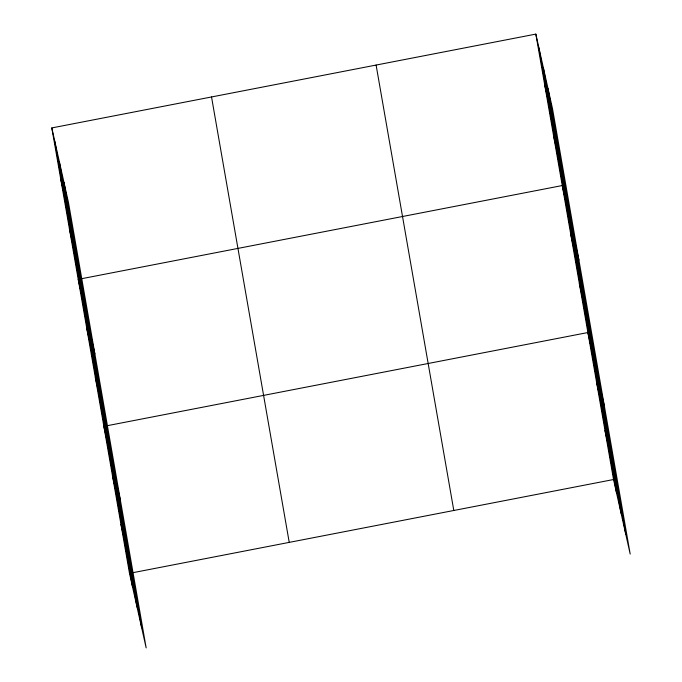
<?xml version="1.0" encoding="UTF-8"?>
<svg xmlns="http://www.w3.org/2000/svg" width="682" height="682" viewBox="0 0 682 682"><rect width="100%" height="100%" fill="white"/><g stroke="black" fill="none" stroke-linecap="round" stroke-linejoin="round"><path stroke-width="1.02" d="M51.806 127.926L68.464 202.477L146.161 647.9L129.495 573.34L51.806 127.926L535.839 34.1L552.505 108.66L630.194 554.074L613.536 479.523L535.839 34.1M81.354 278.759L562.249 185.547L578.916 260.098M106.989 425.747L587.893 332.535L604.559 407.086M132.632 572.735L613.536 479.523M544.645 84.585L547.697 98.268M553.443 135.062L556.503 148.753M570.8 234.54L573.86 248.231M579.342 283.533L582.402 297.224M596.435 381.528L599.495 395.219M604.985 430.521L608.046 444.212M60.604 178.403L63.665 192.094M69.411 228.888L72.471 242.57M78.217 279.364L94.883 353.924M86.767 328.366L89.828 342.049M95.309 377.359L98.37 391.05M103.86 426.352L120.526 500.912M112.402 475.354L115.463 489.037M120.953 524.347L124.013 538.038M548.013 88.566L625.709 533.989M543.384 67.876L621.08 513.299M538.899 47.791L616.588 493.205M376.106 65.063L453.803 510.486M211.531 96.963L289.228 542.378M63.98 182.392L141.677 627.815M59.351 161.702L137.048 607.116M54.858 141.609L132.555 587.032"/></g></svg>
